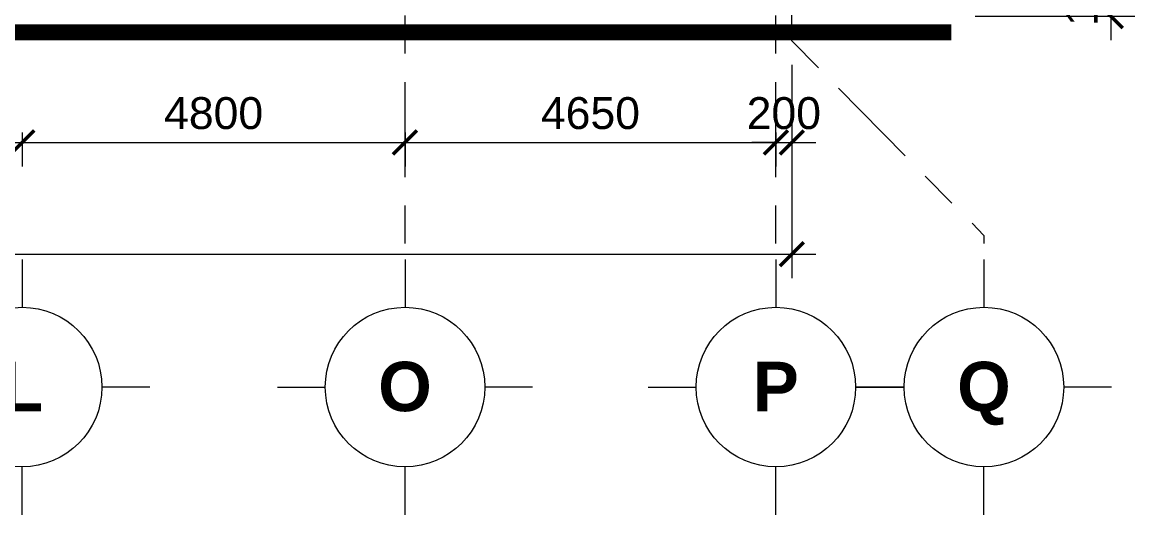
# Model space of a CAD drawing. Header units: millimetres. Extents: x -2100 to 124761, y -10432 to 93550.
# Drawn here: x 32951 to 46900, y -7249 to -1075 of the extents above; entities that cross this region are included whole.
import ezdxf

# ---------------------------------------------------------------- set-up
doc = ezdxf.new("R2010")
doc.units = ezdxf.units.MM
doc.linetypes.add('Centre', pattern=[31.75, 6.35, -4.7625, 15.875, -4.7625])
for name, color, linetype, lineweight in [('$0$DIM', 1, 'Continuous', 5), ('DIM', 1, 'Continuous', 5), ('KH', 6, 'Continuous', 5), ('NET CAT', 3, 'Continuous', 5), ('TRUC', 225, 'Continuous', 5)]:
    doc.layers.add(name, color=color, linetype=linetype, lineweight=lineweight)
doc.styles.add('$0$TA1', font='arial_0.ttf')
doc.styles.add('Arial_B', font='arialbd_0.ttf', dxfattribs={"height": 619.047619})
doc.styles.add('TA1', font='arial_0.ttf')
doc.dimstyles.new('$0$D_200_KTx2', dxfattribs={"dimtxt": 400, "dimasz": 300, "dimexe": 300, "dimexo": 300, "dimgap": 160, "dimtad": 1, "dimdec": 0, "dimzin": 9, "dimtxsty": '$0$TA1', "dimblk": '$0$_ARCHTICK', "dimcen": 1, "dimdle": 300, "dimclrd": 256, "dimclre": 256, "dimclrt": 7, "dimadec": 0, "dimazin": 0, "dimtfac": 1, "dimtdec": 0, "dimtix": 1, "dimtmove": 1, "dimatfit": 3, "dimldrblk": '$0$_ARCHTICK', "dimfxl": 0, "dimtolj": 1, "dimtzin": 0, "dimlwd": -1, "dimlwe": -1, "dimarcsym": 0})
doc.dimstyles.new('D_200_KTx2', dxfattribs={"dimtxt": 400, "dimasz": 300, "dimexe": 300, "dimexo": 300, "dimgap": 160, "dimtad": 1, "dimdec": 0, "dimzin": 9, "dimtxsty": 'TA1', "dimblk": 'ARCHTICK', "dimcen": 1, "dimdle": 300, "dimclrd": 256, "dimclre": 256, "dimclrt": 7, "dimadec": 0, "dimazin": 0, "dimtfac": 1, "dimtdec": 0, "dimtix": 1, "dimtmove": 1, "dimatfit": 3, "dimldrblk": 'ARCHTICK', "dimfxl": 0, "dimtolj": 1, "dimtzin": 0, "dimlwd": -1, "dimlwe": -1, "dimarcsym": 0})

# ---------------------------------------------------------------- blocks, each defined once
blk = doc.blocks.new('Grid - FamilyAL-KH TRUC-1020318-MẶT ĐỨNG TRỤC A-Q')
at = {"layer": 'KH'}
for p, q in [((0, -4049), (0, -4649)), ((-1600, -5649), (-1000, -5649)), ((1600, -5649), (1000, -5649)), ((0, -7249), (0, -6649))]:
    blk.add_line(p, q, dxfattribs=at)
blk.add_circle((0, -5649), 1000, dxfattribs=at)
blk = doc.blocks.new('_ARCHTICK')
at = {"color": 0, "linetype": 'ByBlock', "const_width": 0.15}
blk.add_lwpolyline([(-0.5, -0.5), (0.5, 0.5)], dxfattribs=at)
blk = doc.blocks.new('DIMBLOCK10-MẶT ĐỨNG TRỤC A-Q')
at = {"layer": 'Defpoints', "color": 0, "transparency": 16777216}
for p in [(31150, -2157), (32950, -2157), (32950, -2582)]:
    blk.add_point(p, dxfattribs=at)
at = {"layer": 'DIM', "transparency": 16777216}
for p, q in [((31150, -2457), (31150, -2882)), ((32950, -2457), (32950, -2882)), ((30850, -2582), (33250, -2582))]:
    blk.add_line(p, q, dxfattribs=at)
at = {"layer": 'DIM', "transparency": 16777216, "xscale": 300, "yscale": 300, "zscale": 300, "rotation": 180}
blk.add_blockref('_ARCHTICK', (31150, -2582), dxfattribs=at)
at = {"layer": 'DIM', "transparency": 16777216, "xscale": 300, "yscale": 300, "zscale": 300}
blk.add_blockref('_ARCHTICK', (32950, -2582), dxfattribs=at)
at = {"layer": 'DIM', "color": 7, "transparency": 16777216, "insert": (32050, -2217), "char_height": 400, "attachment_point": 5, "style": 'TA1'}
blk.add_mtext('\\A1;1800', dxfattribs=at)
blk = doc.blocks.new('DIMBLOCK11-MẶT ĐỨNG TRỤC A-Q')
at = {"layer": 'Defpoints', "color": 0, "transparency": 16777216}
for p in [(32950, -2157), (37750, -2157), (37750, -2582)]:
    blk.add_point(p, dxfattribs=at)
at = {"layer": 'DIM', "transparency": 16777216}
for p, q in [((32950, -2457), (32950, -2882)), ((37750, -2457), (37750, -2882)), ((32650, -2582), (38050, -2582))]:
    blk.add_line(p, q, dxfattribs=at)
at = {"layer": 'DIM', "transparency": 16777216, "xscale": 300, "yscale": 300, "zscale": 300, "rotation": 180}
blk.add_blockref('_ARCHTICK', (32950, -2582), dxfattribs=at)
at = {"layer": 'DIM', "transparency": 16777216, "xscale": 300, "yscale": 300, "zscale": 300}
blk.add_blockref('_ARCHTICK', (37750, -2582), dxfattribs=at)
at = {"layer": 'DIM', "color": 7, "transparency": 16777216, "insert": (35350, -2217), "char_height": 400, "attachment_point": 5, "style": 'TA1'}
blk.add_mtext('\\A1;4800', dxfattribs=at)
blk = doc.blocks.new('DIMBLOCK12-MẶT ĐỨNG TRỤC A-Q')
at = {"layer": 'Defpoints', "color": 0, "transparency": 16777216}
for p in [(37750, -2157), (42400, -2157), (42400, -2582)]:
    blk.add_point(p, dxfattribs=at)
at = {"layer": 'DIM', "transparency": 16777216}
for p, q in [((37750, -2457), (37750, -2882)), ((42400, -2457), (42400, -2882)), ((37450, -2582), (42700, -2582))]:
    blk.add_line(p, q, dxfattribs=at)
at = {"layer": 'DIM', "transparency": 16777216, "xscale": 300, "yscale": 300, "zscale": 300, "rotation": 180}
blk.add_blockref('_ARCHTICK', (37750, -2582), dxfattribs=at)
at = {"layer": 'DIM', "transparency": 16777216, "xscale": 300, "yscale": 300, "zscale": 300}
blk.add_blockref('_ARCHTICK', (42400, -2582), dxfattribs=at)
at = {"layer": 'DIM', "color": 7, "transparency": 16777216, "insert": (40075, -2217), "char_height": 400, "attachment_point": 5, "style": 'TA1'}
blk.add_mtext('\\A1;4650', dxfattribs=at)
blk = doc.blocks.new('DIMBLOCK13-MẶT ĐỨNG TRỤC A-Q')
at = {"layer": 'Defpoints', "color": 0, "transparency": 16777216}
for p in [(42600, -1309), (42400, -2157), (42600, -2582)]:
    blk.add_point(p, dxfattribs=at)
at = {"layer": 'DIM', "transparency": 16777216}
for p, q in [((42600, -1609), (42600, -2882)), ((42400, -2457), (42400, -2882)), ((42400, -2582), (42100, -2582)), ((42400, -2582), (42600, -2582)), ((42600, -2582), (42900, -2582))]:
    blk.add_line(p, q, dxfattribs=at)
at = {"layer": 'DIM', "transparency": 16777216, "xscale": 300, "yscale": 300, "zscale": 300}
blk.add_blockref('_ARCHTICK', (42400, -2582), dxfattribs=at)
at = {"layer": 'DIM', "transparency": 16777216, "xscale": 300, "yscale": 300, "zscale": 300, "rotation": 180}
blk.add_blockref('_ARCHTICK', (42600, -2582), dxfattribs=at)
at = {"layer": 'DIM', "color": 7, "transparency": 16777216, "insert": (42500, -2217), "char_height": 400, "attachment_point": 5, "style": 'TA1'}
blk.add_mtext('\\A1;200', dxfattribs=at)
blk = doc.blocks.new('DIMBLOCK14-MẶT ĐỨNG TRỤC A-Q')
at = {"layer": 'Defpoints', "color": 0, "transparency": 16777216}
for p in [(42600, -1309), (0, -3849), (42600, -3982)]:
    blk.add_point(p, dxfattribs=at)
at = {"layer": 'DIM', "transparency": 16777216}
for p, q in [((42600, -1609), (42600, -4282)), ((-300, -3982), (42900, -3982)), ((0, -4149), (0, -4282))]:
    blk.add_line(p, q, dxfattribs=at)
at = {"layer": 'DIM', "transparency": 16777216, "xscale": 300, "yscale": 300, "zscale": 300, "rotation": 180}
blk.add_blockref('_ARCHTICK', (0, -3982), dxfattribs=at)
at = {"layer": 'DIM', "transparency": 16777216, "xscale": 300, "yscale": 300, "zscale": 300}
blk.add_blockref('_ARCHTICK', (42600, -3982), dxfattribs=at)
at = {"layer": 'DIM', "color": 7, "transparency": 16777216, "insert": (21300, -3617), "char_height": 400, "attachment_point": 5, "style": 'TA1'}
blk.add_mtext('\\A1;42600', dxfattribs=at)
blk = doc.blocks.new('$0$_ARCHTICK')
at = {"color": 0, "linetype": 'ByBlock', "const_width": 0.15}
blk.add_lwpolyline([(-0.5, -0.5), (0.5, 0.5)], dxfattribs=at)
blk = doc.blocks.new('*D449')
at = {"layer": '$0$DIM', "transparency": 16777216}
for p, q in [((46600, 0), (46600, 300)), ((44900, 0), (46900, 0)), ((46600, 0), (46600, -1000)), ((44900, -1000), (46900, -1000)), ((46600, -1000), (46600, -1300))]:
    blk.add_line(p, q, dxfattribs=at)
at = {"layer": 'Defpoints', "color": 0, "transparency": 16777216}
for p in [(44600, 0), (44600, -1000), (46600, -1000)]:
    blk.add_point(p, dxfattribs=at)
at = {"layer": '$0$DIM', "transparency": 16777216, "xscale": 300, "yscale": 300, "zscale": 300}
for p, rotation in [((46600, 0), 270), ((46600, -1000), 90)]:
    blk.add_blockref('$0$_ARCHTICK', p, dxfattribs=dict(at, rotation=rotation))
at = {"layer": '$0$DIM', "color": 7, "transparency": 16777216, "insert": (46236, -500), "char_height": 400, "attachment_point": 5, "rotation": 90, "style": '$0$TA1'}
blk.add_mtext('\\A1;1000', dxfattribs=at)

msp = doc.modelspace()

# ---------------------------------------------------------------- linework, layer by layer
at = {"layer": 'NET CAT', "const_width": 200}
msp.add_lwpolyline([(44599.9, -1200), (-2000.1, -1200)], dxfattribs=at)
at = {"layer": 'TRUC', "linetype": 'Centre', "ltscale": 75}
for p, q in [((37749.9, -3849.3), (37749.9, 93540.4)), ((42399.9, -3849.3), (42399.9, 93540.4)), ((42599.9, -1309.3), (42599.9, 93540.4)), ((42599.9, -1309.3), (45009.2, -3747.7)), ((45009.2, -3747.7), (45009.2, -3849.3))]:
    msp.add_line(p, q, dxfattribs=at)

# ---------------------------------------------------------------- block references
at = {"layer": 'KH'}
for p in [(32950, 0), (37750, 0), (42400, 0), (45009.3, 0)]:
    msp.add_blockref('Grid - FamilyAL-KH TRUC-1020318-MẶT ĐỨNG TRỤC A-Q', p, dxfattribs=at)

# ---------------------------------------------------------------- texts
at = {"layer": 'KH', "char_height": 619.048, "attachment_point": 2, "line_spacing_factor": 0.941778, "style": 'Arial_B'}
for s, insert, width in [('\\fArial|b1|i0|c0|p34|;L', (32949.7, -5331.8), 617.007), ('\\fArial|b1|i0|c0|p34|;O', (37749.7, -5331.8), 785.949), ('\\fArial|b1|i0|c0|p34|;P', (42399.7, -5331.8), 668.424), ('\\fArial|b1|i0|c0|p34|;Q', (45009, -5331.8), 785.949)]:
    msp.add_mtext(s, dxfattribs=dict(at, insert=insert, width=width))

# ---------------------------------------------------------------- dimensions: what is measured, and where the dimension line sits
at = {"layer": '$0$DIM'}
dim = msp.add_linear_dim(base=(46599.9, -1000), p1=(44599.9, 0), p2=(44599.9, -1000), angle=90, dimstyle='$0$D_200_KTx2', dxfattribs=at)
dim.commit()
dim.dimension.update_dxf_attribs({"geometry": '*D449', "text_midpoint": (46235.7, -500)})
at = {"layer": 'DIM'}
for base, p1, p2, picture, middle in [((42599.9, -3981.6), (-0.1, -3849.3), (42599.9, -1309.3), 'DIMBLOCK14-MẶT ĐỨNG TRỤC A-Q', (21299.9, -3617.3)), ((42599.9, -2581.6), (42399.9, -2157.3), (42599.9, -1309.3), 'DIMBLOCK13-MẶT ĐỨNG TRỤC A-Q', (42499.9, -2217.3)), ((32949.9, -2581.6), (31149.9, -2157.3), (32949.9, -2157.3), 'DIMBLOCK10-MẶT ĐỨNG TRỤC A-Q', (32049.9, -2217.3)), ((37749.9, -2581.6), (32949.9, -2157.3), (37749.9, -2157.3), 'DIMBLOCK11-MẶT ĐỨNG TRỤC A-Q', (35349.9, -2217.3)), ((42399.9, -2581.6), (37749.9, -2157.3), (42399.9, -2157.3), 'DIMBLOCK12-MẶT ĐỨNG TRỤC A-Q', (40074.9, -2217.3))]:
    dim = msp.add_linear_dim(base=base, p1=p1, p2=p2, dimstyle='D_200_KTx2', dxfattribs=at)
    dim.commit()
    dim.dimension.update_dxf_attribs({"geometry": picture, "text_midpoint": middle})

doc.saveas('drawing.dxf')
